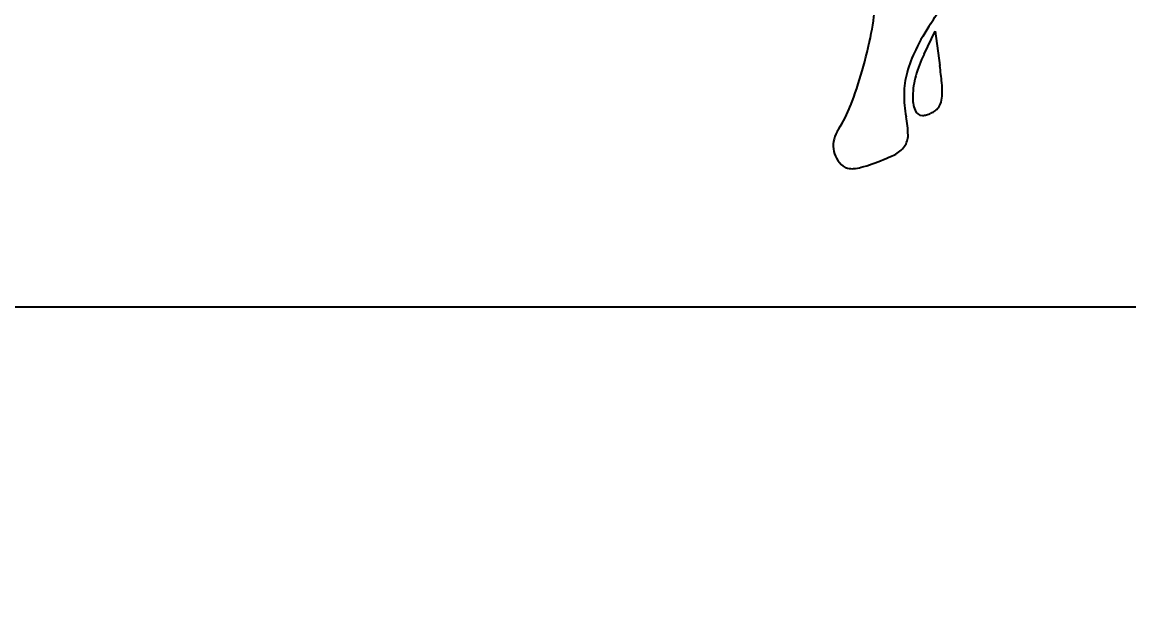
# Model space of a CAD drawing. Header units: millimetres. Extents: x 56222 to 3066687, y -650199 to -121287.
# Drawn here: x 141942.528 to 141945.233, y -185303.593 to -185302.146 of the extents above; entities that cross this region are included whole.
import ezdxf
from ezdxf import colors
from ezdxf.entities.mleader import LeaderData, LeaderLine
from ezdxf.math import Vec2, Vec3

# ---------------------------------------------------------------- set-up
doc = ezdxf.new("R2010")
doc.units = ezdxf.units.MM
doc.header["$MEASUREMENT"] = 0
doc.layers.add('$TD_AUDIT_GENERATED_(A0BDF17)', color=32, linetype='Continuous', lineweight=30)
doc.layers.add('Text', color=7, linetype='Continuous', lineweight=15)
doc.styles.add('style4', font='ARIALN.TTF')

msp = doc.modelspace()

# ---------------------------------------------------------------- linework, layer by layer
at = {"layer": '$TD_AUDIT_GENERATED_(A0BDF17)', "linetype": 'Continuous', "lineweight": 25, "ltscale": 2}
for p, q in [((141944.7323, -185302.2242, 0.5173), (141944.7592, -185302.1679, 0.5173)), ((141944.7592, -185302.1679, 0.5173), (141944.771, -185302.2523, 0.5173)), ((141911.0093, -185302.8425, 0.5173), (141946.0105, -185302.8425, 0.5173))]:
    msp.add_line(p, q, dxfattribs=at)
for centre, radius, start, end in [((141944.003, -185302.0532, 0.5173), 0.6123, 348.726, 356.3238), ((141944.0249, -185301.6775, 0.5173), 0.8642, 326.9146, 330.1262), ((141945.3141, -185302.5174, 0.5173), 0.6746, 146.9145, 153.2058), ((141943.5025, -185301.9535, 0.5173), 1.1227, 343.8997, 348.726), ((141944.9666, -185302.3419, 0.5173), 0.2852, 153.2058, 165.175), ((141945.0308, -185302.3671, 0.5173), 0.3309, 154.411, 164.2282), ((141943.7666, -185302.3922, 0.5173), 1.014, 5.5431, 7.9277), ((141943.5503, -185301.9673, 0.5173), 1.073, 339.0921, 343.8996), ((141944.9041, -185302.3254, 0.5173), 0.2206, 165.1749, 179.0663), ((141944.9061, -185302.3319, 0.5173), 0.2014, 164.2281, 178.4673), ((141944.5652, -185302.3147, 0.5173), 0.2117, 357.9224, 5.5431), ((141944.9435, -185302.326, 0.5173), 0.26, 179.0664, 191.3482), ((141944.8005, -185302.3291, 0.5173), 0.0958, 178.4672, 199.7742), ((141944.6808, -185302.3189, 0.5173), 0.096, 346.0963, 357.9224), ((141944.2696, -185302.2421, 0.5173), 0.3029, 326.7684, 339.092), ((141944.7354, -185302.329, 0.5173), 0.0413, 305.755, 320.3119), ((141944.7412, -185302.3338, 0.5173), 0.0338, 320.312, 346.0962), ((141944.4504, -185302.425, 0.5173), 0.2429, 0.6919, 11.3483), ((141944.7283, -185302.355, 0.5173), 0.019, 199.7743, 270.0021), ((141944.7283, -185302.336, 0.5173), 0.0381, 270.0021, 285.4122), ((141944.7208, -185302.309, 0.5173), 0.0661, 285.4122, 295.6097), ((141944.7205, -185302.3082, 0.5173), 0.0669, 295.6097, 305.7549), ((141944.5904, -185302.4522, 0.5173), 0.0805, 146.7683, 165.3074), ((141944.5736, -185302.4478, 0.5173), 0.0632, 165.3074, 187.538), ((141944.6471, -185302.4226, 0.5173), 0.0462, 324.2583, 0.692), ((141944.5715, -185302.4481, 0.5173), 0.061, 187.5381, 210.2198), ((141944.6324, -185302.412, 0.5173), 0.0644, 295.1849, 324.2582), ((141944.5807, -185302.4427, 0.5173), 0.0718, 210.2198, 230.312), ((141944.4687, -185302.1046, 0.5173), 0.4114, 285.5441, 289.436), ((141944.4115, -185301.9422, 0.5173), 0.5835, 289.4361, 295.1849), ((141944.5513, -185302.4782, 0.5173), 0.0256, 230.3121, 257.4712), ((141944.5562, -185302.4561, 0.5173), 0.0482, 257.4712, 274.406), ((141944.5522, -185302.4046, 0.5173), 0.0999, 274.406, 285.544)]:
    msp.add_arc(centre, radius, start, end, dxfattribs=at)

# ---------------------------------------------------------------- leaders
at = {"layer": 'Text', "color": 1, "lineweight": 0, "ltscale": 20}
ml = msp.add_multileader_mtext('Standard', dxfattribs=at)
ml.set_content('wooden frame', color=1, style='style4')
ml.set_leader_properties()
ml.build(insert=Vec2(0, 0))
ml.multileader.update_dxf_attribs({"dogleg_length": 2.0246, "arrow_head_size": 2})
ctx = ml.context
ctx.base_point, ctx.char_height, ctx.arrow_head_size, ctx.landing_gap_size, ctx.plane_origin = Vec3(141950.8583, -185296.1705, 0.2586), 3, 2, 0.4, Vec3(141883.8228, -185296.1705, 0.2586)
notes = []
notes.append((ctx, [(0, (1, 1, 0), (141948.8337, -185296.1705, 0.2586), (1, 0), 2.0246, [(0, [(141939.0557, -185296.2222, 0.2586)], 0, [])])]))
ctx.mtext.insert = Vec3(141951.2583, -185294.646, 0.2586)
for ctx, leaders in notes:
    for number, flags, end, landing, length, lines in leaders:
        leader = LeaderData()
        leader.index, (leader.has_last_leader_line, leader.has_dogleg_vector, leader.attachment_direction) = number, flags
        leader.last_leader_point, leader.dogleg_vector, leader.dogleg_length = Vec3(end), Vec3(landing), length
        for number, points, colour, breaks in lines:
            line = LeaderLine()
            line.index, line.vertices, line.color, line.breaks = number, Vec3.list(points), colors.encode_raw_color(colour), breaks
            leader.lines.append(line)
        ctx.leaders.append(leader)

doc.saveas('drawing.dxf')
